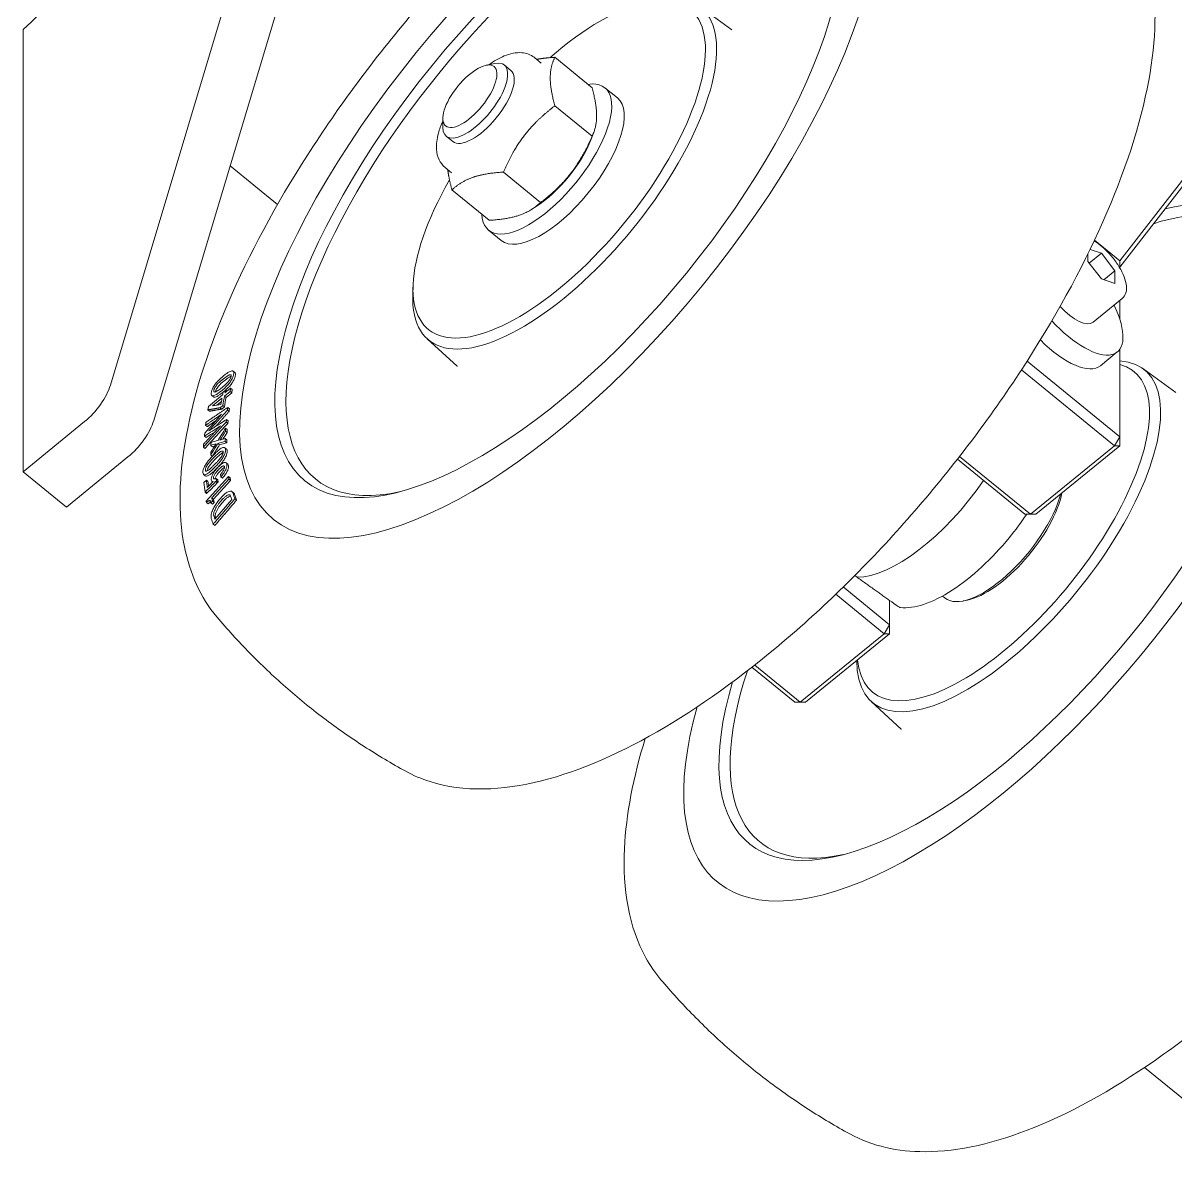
# Model space of a CAD drawing. Header units: millimetres. Extents: x 36 to 2484, y 36 to 1746.
# Drawn here: x 438.1 to 588.6, y 686.6 to 834.3 of the extents above; entities that cross this region are included whole.
import ezdxf

# ---------------------------------------------------------------- set-up
doc = ezdxf.new("R2010")
doc.units = ezdxf.units.MM
doc.header["$LTSCALE"] = 6
doc.layers.add('굵은실선_A3', color=7, linetype='Continuous', lineweight=18)

msp = doc.modelspace()

# ---------------------------------------------------------------- linework, layer by layer
at = {"layer": '굵은실선_A3'}
for p, q in [((449.471, 787.022), (469.891, 855.059)), ((475.548, 850.441), (455.128, 782.403)), ((526.31, 836.539), (530.612, 833.419)), ((605.396, 834.352), (581.26, 803.267)), ((581.26, 802.446), (606.009, 834.319)), ((438.071, 833.453), (438.071, 775.718)), ((504.874, 829.777), (505.73, 829.078)), ((512.362, 825.858), (507.504, 829.825)), ((498.529, 828.79), (499.66, 829.021)), ((501.758, 828.126), (500.909, 828.819)), ((514.038, 825.845), (515.664, 824.517)), ((512.362, 819.525), (507.504, 823.491)), ((492.872, 821.862), (492.872, 820.707)), ((494.168, 818.831), (493.32, 819.524)), ((512.253, 819.159), (512.588, 820.041)), ((471.292, 810.614), (465.11, 815.662)), ((493.173, 815.447), (494.03, 814.748)), ((505.644, 810.873), (500.786, 814.84)), ((494.069, 812.522), (498.926, 808.555)), ((505.053, 810.341), (504.516, 810.002)), ((498.859, 807.255), (500.485, 805.927)), ((577.96, 805.961), (581.26, 803.267)), ((577.088, 803.188), (577.088, 804.151)), ((578.856, 804.245), (577.272, 802.952)), ((577.382, 804.753), (578.856, 804.245)), ((578.856, 804.245), (580.624, 801.968)), ((578.856, 800.912), (577.088, 803.188)), ((581.26, 803.267), (581.26, 802.35)), ((580.624, 800.302), (578.856, 800.912)), ((579.189, 800.797), (580.624, 801.968)), ((580.624, 801.968), (580.624, 800.302)), ((488.99, 800.062), (488.952, 798.894)), ((581.594, 798.359), (577.775, 795.241)), ((581.26, 798.086), (581.26, 795.657)), ((490.836, 793.092), (494.753, 789.501)), ((580.938, 791.368), (578.746, 789.578)), ((581.26, 791.717), (581.26, 780.293)), ((465.507, 788.859), (465.72, 788.685)), ((568.426, 789.04), (580.553, 779.138)), ((581.26, 780.293), (569.159, 790.173)), ((584.292, 789.196), (588.595, 786.076)), ((464.052, 787.713), (464.433, 788.008)), ((464.52, 788.453), (464.189, 788.197)), ((464.646, 787.834), (464.265, 787.539)), ((464.119, 785.755), (462.278, 784.232)), ((463.718, 786.102), (464.049, 786.358)), ((464.167, 786.828), (463.787, 786.533)), ((464.183, 786.124), (463.931, 785.928)), ((464.504, 786.401), (464.186, 786.138)), ((464.363, 785.597), (465.099, 786.206)), ((465.173, 786.627), (464.437, 786.018)), ((464.504, 786.401), (464.703, 786.239)), ((465.312, 786.032), (464.576, 785.423)), ((465.099, 786.206), (465.312, 786.032)), ((465.173, 786.627), (465.386, 786.453)), ((462.714, 785.681), (462.927, 785.507)), ((462.824, 784.323), (464.045, 785.334)), ((463.974, 784.925), (463.358, 784.415)), ((463.816, 784.092), (464.151, 784.369)), ((464.151, 784.369), (464.364, 784.195)), ((464.363, 785.597), (464.576, 785.423)), ((462.205, 783.811), (462.418, 783.637)), ((463.816, 784.092), (464.029, 783.918)), ((464.364, 784.195), (464.029, 783.918)), ((464.761, 783.782), (464.974, 783.608)), ((464.798, 784.129), (465.011, 783.955)), ((438.071, 775.718), (446.108, 782.28)), ((461.904, 781.803), (462.117, 781.629)), ((464.515, 781.416), (464.728, 781.242)), ((464.6, 782.222), (464.813, 782.048)), ((464.635, 782.569), (464.848, 782.396)), ((461.754, 780.38), (461.967, 780.207)), ((464.477, 780.062), (464.69, 779.888)), ((464.504, 781.041), (464.717, 780.867)), ((580.553, 779.138), (581.26, 780.293)), ((581.26, 780.293), (581.26, 779.138)), ((461.61, 778.956), (461.822, 778.782)), ((462.601, 779.182), (462.814, 779.009)), ((463.517, 779.436), (463.73, 779.262)), ((464.423, 778.877), (464.636, 778.703)), ((464.467, 779.686), (464.68, 779.513)), ((580.553, 779.138), (569.593, 770.189)), ((570.3, 770.189), (581.26, 779.138)), ((581.26, 779.138), (580.553, 779.138)), ((451.765, 777.662), (443.728, 771.099)), ((462.567, 777.927), (462.778, 777.754)), ((462.818, 777.41), (463.209, 777.801)), ((463.177, 778.155), (462.838, 777.815)), ((463.247, 776.846), (462.857, 776.455)), ((463.421, 777.627), (463.031, 777.236)), ((464.592, 776.911), (464.805, 776.737)), ((560.072, 777.385), (568.886, 770.189)), ((569.593, 770.189), (560.347, 777.738)), ((443.728, 771.099), (438.071, 775.718)), ((461.643, 775.38), (461.855, 775.206)), ((462.906, 776.119), (463.246, 776.459)), ((463.459, 776.285), (463.119, 775.945)), ((462.001, 774.656), (461.68, 774.317)), ((464.883, 775.095), (461.98, 771.881)), ((462.001, 774.656), (462.214, 774.482)), ((462.168, 773.74), (462.117, 773.687)), ((462.718, 772.313), (464.949, 774.784)), ((462.721, 774.488), (462.84, 774.391)), ((465.162, 774.611), (462.93, 772.139)), ((463.207, 774.445), (463.42, 774.271)), ((463.292, 774.844), (463.505, 774.67)), ((463.327, 774.556), (463.54, 774.382)), ((463.896, 775.056), (464.109, 774.882)), ((464.883, 775.095), (465.096, 774.921)), ((464.949, 774.784), (465.162, 774.611)), ((461.829, 773.074), (461.897, 773.145)), ((461.829, 773.074), (462.042, 772.9)), ((461.897, 773.145), (462.11, 772.972)), ((462.11, 772.972), (462.042, 772.9)), ((462.718, 772.313), (462.93, 772.139)), ((465.35, 773.149), (465.563, 772.975)), ((465.733, 772.203), (465.946, 772.029)), ((462.015, 771.719), (462.228, 771.545)), ((462.602, 771.688), (462.803, 771.911)), ((462.602, 771.688), (462.815, 771.514)), ((462.803, 771.911), (463.016, 771.737)), ((463.016, 771.737), (462.815, 771.514)), ((465.322, 772.116), (463.12, 769.538)), ((568.886, 770.189), (569.593, 770.189)), ((569.593, 770.189), (570.3, 770.189)), ((462.901, 768.888), (463.114, 768.714)), ((546.966, 761.963), (546.675, 762.2)), ((551.208, 755.755), (545.157, 760.696)), ((544.187, 759.755), (550.501, 754.6)), ((551.208, 758.939), (551.208, 755.755)), ((558.43, 759.26), (558.118, 759.515)), ((561.39, 758.988), (560.825, 758.873)), ((550.501, 754.6), (551.208, 755.755)), ((551.208, 755.755), (551.208, 754.6)), ((550.501, 754.6), (539.541, 745.652)), ((540.248, 745.652), (551.208, 754.6)), ((551.208, 754.6), (550.501, 754.6)), ((533.24, 750.218), (538.834, 745.652)), ((539.541, 745.652), (533.601, 750.502)), ((538.834, 745.652), (539.541, 745.652)), ((539.541, 745.652), (540.248, 745.652)), ((548.818, 745.749), (552.736, 742.158)), ((598.47, 686.566), (584.492, 697.979))]:
    msp.add_line(p, q, dxfattribs=at)
for centre, major_axis in [((508.074, 815.222), (37.315, 45.701)), ((508.074, 815.222), (33.204, 40.666)), ((496.407, 824.749), (3.162, 3.873))]:
    msp.add_ellipse(centre, major_axis=major_axis, ratio=0.4082483, dxfattribs=at)
for centre, major_axis, ratio, start_param, end_param in [((508.781, 814.646), (32.538, 39.851), 0.4082483, 5.811506, 9.8964572), ((438.071, 837.783), (-4.743, -5.809), 0.4082483, 1.1071487, 2.6676766), ((508.074, 815.222), (-17.076, -20.914), 0.4082483, 5.0973665, 10.5959953), ((508.781, 814.646), (-17.742, -21.729), 0.4082483, 5.7924611, 9.9155022), ((497.114, 824.171), (-3.795, -4.648), 0.4082483, 5.8195377, 9.8884256), ((497.963, 823.478), (3.795, 4.648), 0.4082483, 3.1415927, 6.2831853), ((506.448, 816.55), (-7.589, -9.295), 0.4082483, 5.8617327, 9.8462306), ((508.074, 815.222), (7.589, 9.295), 0.4082483, 3.1415927, 6.2831853), ((506.448, 816.55), (-5.692, -6.971), 0.4082483, 0.8860771, 2.2555155), ((566.057, 767.88), (-37.315, -45.701), 0.4082483, 5.5278958, 9.8756154), ((566.057, 767.88), (33.204, 40.666), 0.4082483, 2.367058, 6.7856148), ((566.763, 767.303), (32.538, 39.851), 0.4082483, 5.811506, 6.8440922), ((574.613, 799.114), (6.325, -7.746), 0.4082483, 4.8567317, 7.3303829), ((574.613, 799.114), (3.162, -3.873), 0.4082483, 4.8469271, 6.2831853), ((572.421, 797.324), (6.325, -7.746), 0.4082483, 4.9579752, 6.2831853), ((566.763, 767.303), (17.742, 21.729), 0.4082483, 2.6780428, 6.570803), ((566.057, 767.88), (17.076, 20.914), 0.4082483, 2.752087, 6.4691865), ((446.108, 785.167), (-3.162, -3.873), 0.4082483, 1.1071487, 2.3640799), ((2299.505, -630.811), (-2133.309, 1244.693), 0.3292017, 5.9087233, 5.9096523), ((975.132, 367.781), (407.103, -597.299), 0.5359041, 3.6458352, 3.6475554), ((971.477, 371.288), (-403.938, 592.655), 0.5359041, 0.504239, 0.5068165), ((971.689, 371.115), (403.938, -592.655), 0.5359041, 3.6458316, 3.6484092), ((7993.426, -4343.065), (-9550.32, -2490.008), 0.874779, 5.3648856, 5.3652378), ((451.765, 780.548), (3.162, 3.873), 0.4082483, 4.2487414, 5.5056725), ((7964.922, -4617.442), (9361.554, -3125.711), 0.6212846, 2.6773242, 2.6776764), ((1883.268, -210.859), (-580.644, -1814.387), 0.9013078, 4.4399374, 4.440926), ((7965.135, -4617.615), (-9361.554, 3125.711), 0.6212846, 5.8190707, 5.8192691), ((2113.726, -478.173), (-1957.064, 1035.953), 0.4024177, 5.8919356, 5.892745), ((1919.143, -234.62), (606.315, 1855.497), 0.90171, 1.3045496, 1.305259), ((1916.446, -331.226), (-1718.035, 926.738), 0.3890973, 5.8932222, 5.8939317), ((1919.356, -234.793), (-606.315, -1855.497), 0.90171, 4.4461422, 4.4466827), ((2116.508, -369.497), (762.468, 2078.58), 0.9038961, 1.3386408, 1.3394504), ((2145.739, -388.806), (-834.133, -2091.673), 0.9054099, 4.5058151, 4.5063889), ((2132.537, -490.982), (-1983.77, 1037.306), 0.4108505, 5.8901364, 5.8907144), ((2116.721, -369.671), (-762.468, -2078.58), 0.9038961, 4.4802335, 4.481038), ((2132.75, -491.156), (-1983.77, 1037.306), 0.4108505, 5.8904856, 5.8907144), ((1875.482, -301.651), (-1668.919, 904.593), 0.3856278, 5.8932275, 5.8942207), ((1875.695, -301.825), (-1668.919, 904.593), 0.3856278, 5.8932275, 5.8942207), ((995.874, 337.536), (502.051, -564.357), 0.333811, 3.587791, 3.5909352), ((992.161, 341.168), (-498.259, 560.094), 0.333811, 0.4461853, 0.4486557), ((992.374, 340.995), (498.259, -560.094), 0.333811, 3.5877779, 3.589363), ((424.036, 778.302), (39.307, -3.411), 0.0268429, 6.180341, 6.2346617), ((555.805, 776.251), (-11.068, -13.555), 0.4082483, 0.3115458, 1.7766884), ((966.985, 362.891), (500.027, -503.647), 0.2267085, 3.5743862, 3.575786), ((963.375, 366.463), (-496.116, 499.709), 0.2267085, 0.4327585, 0.4351083), ((963.588, 366.29), (496.116, -499.709), 0.2267085, 3.5743512, 3.5767009), ((565.704, 768.168), (-7.273, -8.908), 0.4082483, 0, 2.4140222), ((566.057, 767.88), (6.957, 8.521), 0.4082483, 3.6052403, 5.6367026), ((996.898, 333.464), (532.34, -536.195), 0.2267085, 3.5743351, 3.5765249), ((993.065, 337.22), (-528.207, 532.032), 0.2267085, 0.4327791, 0.4341041), ((993.278, 337.046), (528.207, -532.032), 0.2267085, 3.5743717, 3.5747847), ((436.578, 1576.368), (799.522, -979.21), 0.4082483, 5.3046278, 5.3058939), ((566.763, 767.303), (-32.538, -39.851), 0.4082483, 5.4650539, 6.7548646)]:
    msp.add_ellipse(centre, major_axis=major_axis, ratio=ratio, start_param=start_param, end_param=end_param, dxfattribs=at)
for points, knots in [([(463.376, 756.779), (461.219, 759.324), (459.843, 762.485), (458.26, 770.327), (458.42, 775.231), (460.456, 786.288), (462.5, 792.525), (468.18, 805.304), (471.775, 811.827), (480.115, 824.603), (484.841, 830.855), (494.985, 842.549), (500.397, 847.99), (511.439, 857.573), (517.066, 861.704), (528.127, 868.261), (533.548, 870.658), (543.851, 873.259), (548.794, 873.459), (554.32, 871.711), (555.387, 871.26), (556.397, 870.706)], [5.8949563, 5.8949563, 5.8949563, 5.8949563, 6.1426236, 6.1426236, 6.4583437, 6.4583437, 6.8009745, 6.8009745, 7.1344576, 7.1344576, 7.4632375, 7.4632375, 7.7911614, 7.7911614, 8.1214048, 8.1214048, 8.4584841, 8.4584841, 8.8002062, 8.8002062, 8.8857118, 8.8857118, 8.8857118, 8.8857118]), ([(581.057, 850.571), (583.214, 848.027), (584.59, 844.866), (586.173, 837.024), (586.014, 832.12), (583.977, 821.063), (581.933, 814.825), (576.253, 802.046), (572.658, 795.523), (564.319, 782.747), (559.592, 776.496), (549.448, 764.802), (544.036, 759.361), (532.994, 749.778), (527.367, 745.646), (516.306, 739.089), (510.885, 736.693), (500.582, 734.091), (495.639, 733.892), (490.113, 735.639), (489.046, 736.09), (488.036, 736.644)], [2.7533636, 2.7533636, 2.7533636, 2.7533636, 3.0010309, 3.0010309, 3.3167511, 3.3167511, 3.6593818, 3.6593818, 3.992865, 3.992865, 4.3216448, 4.3216448, 4.6495688, 4.6495688, 4.9798122, 4.9798122, 5.3168914, 5.3168914, 5.6586136, 5.6586136, 5.7441191, 5.7441191, 5.7441191, 5.7441191]), ([(498.879, 828.861), (499.551, 829.338), (500.226, 829.725), (501.661, 830.313), (502.425, 830.495), (503.769, 830.379), (504.341, 830.188), (504.832, 829.811), (504.853, 829.794), (504.874, 829.777)], [7.98609194, 7.98609194, 7.98609194, 7.98609194, 8.31635507, 8.31635507, 8.68966237, 8.68966237, 8.94928742, 8.94928742, 8.96113035, 8.96113035, 8.96113035, 8.96113035]), ([(493.173, 815.447), (492.841, 815.718), (492.578, 816.066), (492.187, 816.876), (492.086, 817.342), (492.008, 818.494), (492.107, 819.194), (492.443, 820.435), (492.635, 820.966), (492.872, 821.504)], [5.8195377, 5.8195377, 5.8195377, 5.8195377, 6.00751304, 6.00751304, 6.23082945, 6.23082945, 6.5589258, 6.5589258, 6.79457611, 6.79457611, 6.79457611, 6.79457611]), ([(577.917, 805.869), (578.269, 805.659), (578.627, 805.398), (579.354, 804.775), (579.722, 804.407), (580.405, 803.62), (580.72, 803.203), (581.273, 802.352), (581.511, 801.918), (581.886, 801.063), (582.022, 800.643), (582.164, 799.831), (582.168, 799.438), (581.976, 798.801), (581.82, 798.544), (581.594, 798.359)], [1.3037389, 1.3037389, 1.3037389, 1.3037389, 1.620913, 1.620913, 1.9603057, 1.9603057, 2.2950844, 2.2950844, 2.6315164, 2.6315164, 2.9768931, 2.9768931, 3.3370324, 3.3370324, 3.6052403, 3.6052403, 3.6052403, 3.6052403]), ([(546.019, 689.301), (548.943, 687.697), (552.316, 686.981), (560.316, 686.999), (565.089, 688.136), (575.516, 692.342), (581.218, 695.593), (592.603, 703.714), (598.275, 708.54), (609.125, 719.267), (614.305, 725.148), (623.734, 737.425), (627.982, 743.817), (635.164, 756.553), (638.086, 762.892), (642.298, 775.041), (643.562, 780.831), (644.051, 791.447), (643.257, 796.329), (640.44, 801.394), (639.785, 802.35), (639.04, 803.228)], [0.5390662, 0.5390662, 0.5390662, 0.5390662, 0.7867335, 0.7867335, 1.1024536, 1.1024536, 1.4450844, 1.4450844, 1.7785675, 1.7785675, 2.1073474, 2.1073474, 2.4352713, 2.4352713, 2.7655148, 2.7655148, 3.102594, 3.102594, 3.4443162, 3.4443162, 3.5298217, 3.5298217, 3.5298217, 3.5298217]), ([(465.475, 788.88), (465.433, 788.901), (465.382, 788.907), (465.323, 788.9), (465.26, 788.892), (465.19, 788.869), (465.114, 788.835), (464.935, 788.755), (464.725, 788.612), (464.52, 788.453)], [-0.17904038, -0.17904038, -0.17904038, -0.17904038, -0.14009402, -0.14009402, -0.14009402, -0.09844446, -0.09844446, -0.09844446, 0, 0, 0, 0]), ([(465.556, 788.392), (465.584, 788.52), (465.595, 788.631), (465.58, 788.718), (465.566, 788.799), (465.53, 788.852), (465.475, 788.88)], [-0.10731667, -0.10731667, -0.10731667, -0.10731667, -0.05199065, -0.05199065, -0.05199065, 0, 0, 0, 0]), ([(494.767, 789.486), (494.767, 789.486), (494.767, 789.486), (494.765, 789.488), (494.76, 789.494), (494.753, 789.501)], [6.667005353, 6.667005353, 6.667005353, 6.667005353, 6.676970048, 6.676970048, 6.723393298, 6.723393298, 6.723393298, 6.723393298]), ([(464.189, 788.197), (464.075, 788.108), (463.957, 788.011), (463.81, 787.878), (463.781, 787.852), (463.643, 787.722), (463.531, 787.61), (463.408, 787.471), (463.394, 787.454), (463.261, 787.3), (463.148, 787.152), (463.045, 786.995)], [-0.18273087, -0.18273087, -0.18273087, -0.18273087, -0.12786215, -0.12786215, -0.11439507, -0.11439507, -0.06329538, -0.06329538, -0.05648588, -0.05648588, 0, 0, 0, 0]), ([(463.187, 786.838), (463.235, 786.911), (463.288, 786.981), (463.342, 787.048), (463.399, 787.116), (463.457, 787.18), (463.516, 787.24), (463.523, 787.248), (463.531, 787.256), (463.539, 787.264), (463.585, 787.311), (463.633, 787.357), (463.681, 787.401), (463.75, 787.464), (463.819, 787.524), (463.887, 787.58), (463.944, 787.627), (463.999, 787.672), (464.052, 787.713)], [-0.13461435, -0.13461435, -0.13461435, -0.13461435, -0.10836161, -0.10836161, -0.10836161, -0.08142143, -0.08142143, -0.08142143, -0.07790414, -0.07790414, -0.07790414, -0.05626708, -0.05626708, -0.05626708, -0.02557404, -0.02557404, -0.02557404, 0, 0, 0, 0]), ([(464.265, 787.539), (464.206, 787.493), (464.144, 787.443), (464.081, 787.391), (464.025, 787.344), (463.968, 787.295), (463.912, 787.244), (463.877, 787.211), (463.841, 787.178), (463.806, 787.143), (463.743, 787.083), (463.679, 787.017), (463.617, 786.946), (463.604, 786.932), (463.591, 786.917), (463.579, 786.902), (463.516, 786.827), (463.454, 786.748), (463.4, 786.664)], [0, 0, 0, 0, 0.02857791, 0.02857791, 0.02857791, 0.0540471, 0.0540471, 0.0540471, 0.07036557, 0.07036557, 0.07036557, 0.09936642, 0.09936642, 0.09936642, 0.10539969, 0.10539969, 0.10539969, 0.13541985, 0.13541985, 0.13541985, 0.13541985]), ([(464.049, 786.358), (464.164, 786.448), (464.284, 786.547), (464.403, 786.654), (464.426, 786.675), (464.449, 786.697), (464.472, 786.718), (464.584, 786.824), (464.698, 786.94), (464.809, 787.066), (464.818, 787.076), (464.826, 787.086), (464.835, 787.095), (464.956, 787.236), (465.07, 787.385), (465.175, 787.545)], [-0.18017309, -0.18017309, -0.18017309, -0.18017309, -0.12472296, -0.12472296, -0.12472296, -0.11399047, -0.11399047, -0.11399047, -0.06151039, -0.06151039, -0.06151039, -0.05748128, -0.05748128, -0.05748128, 0, 0, 0, 0]), ([(465.037, 787.724), (464.986, 787.646), (464.931, 787.571), (464.809, 787.42), (464.741, 787.345), (464.623, 787.224), (464.571, 787.173), (464.43, 787.042), (464.341, 786.966), (464.225, 786.873), (464.196, 786.85), (464.167, 786.828)], [-0.13658869, -0.13658869, -0.13658869, -0.13658869, -0.10869003, -0.10869003, -0.07743957, -0.07743957, -0.05376424, -0.05376424, -0.01372544, -0.01372544, 0, 0, 0, 0]), ([(464.433, 788.008), (464.552, 788.1), (464.674, 788.189), (464.787, 788.259), (464.836, 788.29), (464.885, 788.318), (464.932, 788.341), (464.97, 788.359), (465.007, 788.375), (465.041, 788.385), (465.048, 788.388), (465.056, 788.39), (465.062, 788.391), (465.111, 788.404), (465.155, 788.405), (465.187, 788.389)], [-0.13635037, -0.13635037, -0.13635037, -0.13635037, -0.07913991, -0.07913991, -0.07913991, -0.05438486, -0.05438486, -0.05438486, -0.03421327, -0.03421327, -0.03421327, -0.02997302, -0.02997302, -0.02997302, 0, 0, 0, 0]), ([(465.388, 787.371), (465.284, 787.213), (465.171, 787.065), (465.051, 786.926), (464.93, 786.785), (464.805, 786.657), (464.682, 786.542), (464.627, 786.49), (464.571, 786.44), (464.516, 786.392)], [0, 0, 0, 0, 0.05691877, 0.05691877, 0.05691877, 0.11436605, 0.11436605, 0.11436605, 0.1402584, 0.1402584, 0.1402584, 0.1402584]), ([(465.252, 788.211), (465.18, 788.188), (465.097, 788.145), (465.014, 788.094), (464.897, 788.023), (464.769, 787.93), (464.646, 787.834)], [0.03461316, 0.03461316, 0.03461316, 0.03461316, 0.07693403, 0.07693403, 0.07693403, 0.13631951, 0.13631951, 0.13631951, 0.13631951]), ([(465.242, 788.149), (465.235, 788.121), (465.226, 788.09), (465.214, 788.058), (465.202, 788.026), (465.188, 787.992), (465.171, 787.958), (465.142, 787.897), (465.107, 787.835), (465.068, 787.773), (465.058, 787.757), (465.048, 787.74), (465.037, 787.724)], [-0.052659815, -0.052659815, -0.052659815, -0.052659815, -0.040351121, -0.040351121, -0.040351121, -0.027808396, -0.027808396, -0.027808396, -0.005849721, -0.005849721, -0.005849721, 0, 0, 0, 0]), ([(465.175, 787.545), (465.27, 787.692), (465.351, 787.837), (465.415, 787.981), (465.482, 788.13), (465.527, 788.267), (465.556, 788.392)], [-0.10728206, -0.10728206, -0.10728206, -0.10728206, -0.05461476, -0.05461476, -0.05461476, 0, 0, 0, 0]), ([(465.187, 788.389), (465.218, 788.373), (465.24, 788.346), (465.25, 788.302), (465.258, 788.262), (465.255, 788.211), (465.242, 788.149)], [-0.055928244, -0.055928244, -0.055928244, -0.055928244, -0.026867251, -0.026867251, -0.026867251, 0, 0, 0, 0]), ([(465.769, 788.219), (465.74, 788.093), (465.695, 787.956), (465.629, 787.808), (465.564, 787.664), (465.483, 787.518), (465.388, 787.371)], [0, 0, 0, 0, 0.05455063, 0.05455063, 0.05455063, 0.10728277, 0.10728277, 0.10728277, 0.10728277]), ([(465.72, 788.685), (465.756, 788.655), (465.781, 788.61), (465.792, 788.548), (465.808, 788.462), (465.798, 788.348), (465.769, 788.219)], [0.010866706, 0.010866706, 0.010866706, 0.010866706, 0.050975442, 0.050975442, 0.050975442, 0.107307647, 0.107307647, 0.107307647, 0.107307647]), ([(462.663, 786.149), (462.635, 786.023), (462.625, 785.913), (462.639, 785.827), (462.653, 785.745), (462.689, 785.69), (462.745, 785.661)], [-0.10728957, -0.10728957, -0.10728957, -0.10728957, -0.05266959, -0.05266959, -0.05266959, 0, 0, 0, 0]), ([(463.045, 786.995), (462.998, 786.923), (462.953, 786.849), (462.912, 786.776), (462.872, 786.703), (462.836, 786.632), (462.804, 786.562), (462.737, 786.412), (462.692, 786.275), (462.663, 786.149)], [-0.10678274, -0.10678274, -0.10678274, -0.10678274, -0.08057303, -0.08057303, -0.08057303, -0.05475415, -0.05475415, -0.05475415, 0, 0, 0, 0]), ([(462.745, 785.661), (462.787, 785.64), (462.839, 785.634), (462.898, 785.642), (462.962, 785.651), (463.035, 785.675), (463.111, 785.71), (463.174, 785.738), (463.241, 785.774), (463.31, 785.816), (463.412, 785.878), (463.52, 785.952), (463.626, 786.032), (463.657, 786.055), (463.688, 786.078), (463.718, 786.102)], [-0.18114936, -0.18114936, -0.18114936, -0.18114936, -0.14217537, -0.14217537, -0.14217537, -0.10015185, -0.10015185, -0.10015185, -0.06568262, -0.06568262, -0.06568262, -0.01464059, -0.01464059, -0.01464059, 0, 0, 0, 0]), ([(463.931, 785.928), (463.827, 785.847), (463.722, 785.771), (463.62, 785.704), (463.545, 785.654), (463.472, 785.61), (463.402, 785.574), (463.309, 785.525), (463.22, 785.489), (463.142, 785.474), (463.07, 785.459), (463.007, 785.462), (462.958, 785.487)], [0, 0, 0, 0, 0.04987423, 0.04987423, 0.04987423, 0.08673512, 0.08673512, 0.08673512, 0.13601958, 0.13601958, 0.13601958, 0.18176777, 0.18176777, 0.18176777, 0.18176777]), ([(463.033, 786.152), (463.002, 786.168), (462.979, 786.196), (462.969, 786.239), (462.961, 786.279), (462.964, 786.331), (462.977, 786.393)], [-0.055926872, -0.055926872, -0.055926872, -0.055926872, -0.026870594, -0.026870594, -0.026870594, 0, 0, 0, 0]), ([(462.977, 786.393), (462.984, 786.424), (462.994, 786.457), (463.007, 786.492), (463.019, 786.527), (463.034, 786.562), (463.051, 786.599), (463.088, 786.678), (463.135, 786.758), (463.187, 786.838)], [-0.055647926, -0.055647926, -0.055647926, -0.055647926, -0.042056618, -0.042056618, -0.042056618, -0.028621732, -0.028621732, -0.028621732, 0, 0, 0, 0]), ([(463.787, 786.533), (463.708, 786.472), (463.627, 786.412), (463.549, 786.358), (463.509, 786.331), (463.47, 786.305), (463.432, 786.282), (463.384, 786.251), (463.335, 786.223), (463.287, 786.2), (463.249, 786.182), (463.212, 786.166), (463.178, 786.156), (463.171, 786.154), (463.164, 786.152), (463.157, 786.15), (463.108, 786.137), (463.065, 786.136), (463.033, 786.152)], [-0.13634528, -0.13634528, -0.13634528, -0.13634528, -0.09834087, -0.09834087, -0.09834087, -0.07912668, -0.07912668, -0.07912668, -0.0543754, -0.0543754, -0.0543754, -0.03420358, -0.03420358, -0.03420358, -0.02996946, -0.02996946, -0.02996946, 0, 0, 0, 0]), ([(463.4, 786.664), (463.348, 786.585), (463.302, 786.506), (463.265, 786.428), (463.248, 786.39), (463.232, 786.354), (463.22, 786.319), (463.207, 786.284), (463.197, 786.25), (463.19, 786.219)], [0, 0, 0, 0, 0.02834068, 0.02834068, 0.02834068, 0.041907956, 0.041907956, 0.041907956, 0.055643391, 0.055643391, 0.055643391, 0.055643391]), ([(464.258, 778.918), (464.199, 778.912), (464.132, 778.892), (464.059, 778.858), (463.981, 778.822), (463.898, 778.771), (463.812, 778.711), (463.636, 778.586), (463.445, 778.417), (463.259, 778.235), (463.232, 778.209), (463.204, 778.182), (463.177, 778.155)], [-0.17904038, -0.17904038, -0.17904038, -0.17904038, -0.14009402, -0.14009402, -0.14009402, -0.09844446, -0.09844446, -0.09844446, -0.01260241, -0.01260241, -0.01260241, 0, 0, 0, 0]), ([(463.209, 777.801), (463.331, 777.924), (463.459, 778.046), (463.58, 778.149), (463.675, 778.231), (463.775, 778.308), (463.864, 778.361), (463.872, 778.366), (463.881, 778.371), (463.889, 778.375), (463.947, 778.408), (464.002, 778.43), (464.048, 778.434)], [-0.13635037, -0.13635037, -0.13635037, -0.13635037, -0.07913991, -0.07913991, -0.07913991, -0.03421327, -0.03421327, -0.03421327, -0.02997302, -0.02997302, -0.02997302, 0, 0, 0, 0]), ([(464.193, 778.244), (464.165, 778.234), (464.134, 778.22), (464.103, 778.202), (464.011, 778.151), (463.908, 778.072), (463.808, 777.988), (463.682, 777.882), (463.548, 777.754), (463.421, 777.627)], [0.01369368, 0.01369368, 0.01369368, 0.01369368, 0.02978901, 0.02978901, 0.02978901, 0.07693403, 0.07693403, 0.07693403, 0.13631951, 0.13631951, 0.13631951, 0.13631951]), ([(464.048, 778.434), (464.093, 778.438), (464.13, 778.43), (464.156, 778.404), (464.18, 778.38), (464.193, 778.343), (464.195, 778.293)], [-0.055928244, -0.055928244, -0.055928244, -0.055928244, -0.026867251, -0.026867251, -0.026867251, 0, 0, 0, 0]), ([(464.195, 778.293), (464.196, 778.27), (464.194, 778.244), (464.189, 778.216), (464.184, 778.188), (464.176, 778.157), (464.166, 778.124), (464.148, 778.068), (464.123, 778.007), (464.094, 777.945), (464.086, 777.929), (464.078, 777.912), (464.07, 777.896)], [-0.052659815, -0.052659815, -0.052659815, -0.052659815, -0.040351121, -0.040351121, -0.040351121, -0.027808396, -0.027808396, -0.027808396, -0.005849721, -0.005849721, -0.005849721, 0, 0, 0, 0]), ([(464.517, 778.616), (464.513, 778.719), (464.491, 778.802), (464.445, 778.855), (464.401, 778.905), (464.338, 778.925), (464.258, 778.918)], [-0.10731667, -0.10731667, -0.10731667, -0.10731667, -0.05199065, -0.05199065, -0.05199065, 0, 0, 0, 0]), ([(464.302, 777.837), (464.377, 777.986), (464.433, 778.127), (464.47, 778.259), (464.508, 778.396), (464.521, 778.514), (464.517, 778.616)], [-0.10728206, -0.10728206, -0.10728206, -0.10728206, -0.05461476, -0.05461476, -0.05461476, 0, 0, 0, 0]), ([(464.73, 778.442), (464.734, 778.34), (464.721, 778.223), (464.683, 778.086), (464.647, 777.954), (464.59, 777.812), (464.515, 777.663)], [0, 0, 0, 0, 0.05455063, 0.05455063, 0.05455063, 0.10728277, 0.10728277, 0.10728277, 0.10728277]), ([(464.636, 778.703), (464.642, 778.697), (464.649, 778.691), (464.655, 778.684), (464.703, 778.631), (464.726, 778.547), (464.73, 778.442)], [0.043792942, 0.043792942, 0.043792942, 0.043792942, 0.050975442, 0.050975442, 0.050975442, 0.107307647, 0.107307647, 0.107307647, 0.107307647]), ([(462.838, 777.815), (462.721, 777.697), (462.601, 777.572), (462.456, 777.408), (462.428, 777.375), (462.293, 777.217), (462.187, 777.085), (462.074, 776.928), (462.061, 776.909), (461.941, 776.736), (461.844, 776.578), (461.764, 776.419)], [-0.18273087, -0.18273087, -0.18273087, -0.18273087, -0.12786215, -0.12786215, -0.11439507, -0.11439507, -0.06329538, -0.06329538, -0.05648588, -0.05648588, 0, 0, 0, 0]), ([(461.995, 776.377), (462.032, 776.452), (462.077, 776.527), (462.126, 776.6), (462.176, 776.675), (462.23, 776.748), (462.285, 776.819), (462.292, 776.828), (462.3, 776.837), (462.307, 776.846), (462.351, 776.902), (462.398, 776.957), (462.445, 777.012), (462.512, 777.089), (462.581, 777.165), (462.65, 777.237), (462.707, 777.297), (462.763, 777.355), (462.818, 777.41)], [-0.13461435, -0.13461435, -0.13461435, -0.13461435, -0.10836161, -0.10836161, -0.10836161, -0.08142143, -0.08142143, -0.08142143, -0.07790414, -0.07790414, -0.07790414, -0.05626708, -0.05626708, -0.05626708, -0.02557404, -0.02557404, -0.02557404, 0, 0, 0, 0]), ([(463.031, 777.236), (462.97, 777.175), (462.907, 777.11), (462.844, 777.043), (462.787, 776.983), (462.731, 776.921), (462.676, 776.858), (462.64, 776.818), (462.606, 776.777), (462.572, 776.736), (462.511, 776.663), (462.451, 776.586), (462.394, 776.507), (462.383, 776.49), (462.371, 776.473), (462.36, 776.457), (462.303, 776.374), (462.25, 776.289), (462.207, 776.203)], [0, 0, 0, 0, 0.02857791, 0.02857791, 0.02857791, 0.0540471, 0.0540471, 0.0540471, 0.07036557, 0.07036557, 0.07036557, 0.09936642, 0.09936642, 0.09936642, 0.10539969, 0.10539969, 0.10539969, 0.13541985, 0.13541985, 0.13541985, 0.13541985]), ([(463.246, 776.459), (463.387, 776.6), (463.532, 776.754), (463.67, 776.916), (463.78, 777.045), (463.888, 777.181), (463.989, 777.324), (463.997, 777.335), (464.005, 777.346), (464.012, 777.357), (464.122, 777.514), (464.22, 777.674), (464.302, 777.837)], [-0.18017309, -0.18017309, -0.18017309, -0.18017309, -0.11399047, -0.11399047, -0.11399047, -0.06151039, -0.06151039, -0.06151039, -0.05748128, -0.05748128, -0.05748128, 0, 0, 0, 0]), ([(464.07, 777.896), (464.03, 777.816), (463.983, 777.737), (463.875, 777.572), (463.813, 777.487), (463.702, 777.344), (463.651, 777.283), (463.514, 777.124), (463.424, 777.027), (463.306, 776.905), (463.276, 776.875), (463.247, 776.846)], [-0.13658869, -0.13658869, -0.13658869, -0.13658869, -0.10869003, -0.10869003, -0.07743957, -0.07743957, -0.05376424, -0.05376424, -0.01372544, -0.01372544, 0, 0, 0, 0]), ([(464.515, 777.663), (464.434, 777.502), (464.337, 777.343), (464.228, 777.187), (464.143, 777.065), (464.052, 776.946), (463.959, 776.834), (463.933, 776.802), (463.907, 776.77), (463.88, 776.739), (463.787, 776.63), (463.69, 776.524), (463.594, 776.423), (463.548, 776.376), (463.503, 776.33), (463.459, 776.285)], [0, 0, 0, 0, 0.05691877, 0.05691877, 0.05691877, 0.10172443, 0.10172443, 0.10172443, 0.11436605, 0.11436605, 0.11436605, 0.15924789, 0.15924789, 0.15924789, 0.1801656, 0.1801656, 0.1801656, 0.1801656]), ([(464.392, 776.947), (464.336, 776.937), (464.275, 776.916), (464.141, 776.849), (464.07, 776.804), (463.923, 776.696), (463.847, 776.634), (463.675, 776.478), (463.578, 776.381), (463.482, 776.281)], [-0.15018004, -0.15018004, -0.15018004, -0.15018004, -0.11575738, -0.11575738, -0.08030223, -0.08030223, -0.04485408, -0.04485408, 0, 0, 0, 0]), ([(464.689, 776.691), (464.677, 776.787), (464.648, 776.864), (464.595, 776.909), (464.545, 776.951), (464.476, 776.963), (464.392, 776.947)], [-0.10731645, -0.10731645, -0.10731645, -0.10731645, -0.05199016, -0.05199016, -0.05199016, 0, 0, 0, 0]), ([(461.764, 776.419), (461.726, 776.345), (461.693, 776.272), (461.664, 776.2), (461.636, 776.13), (461.613, 776.063), (461.595, 775.998), (461.557, 775.861), (461.543, 775.743), (461.547, 775.641)], [-0.10678274, -0.10678274, -0.10678274, -0.10678274, -0.08057303, -0.08057303, -0.08057303, -0.05475415, -0.05475415, -0.05475415, 0, 0, 0, 0]), ([(461.547, 775.641), (461.551, 775.539), (461.573, 775.457), (461.619, 775.403), (461.663, 775.352), (461.726, 775.331), (461.807, 775.338)], [-0.10728957, -0.10728957, -0.10728957, -0.10728957, -0.05266959, -0.05266959, -0.05266959, 0, 0, 0, 0]), ([(461.807, 775.338), (461.867, 775.344), (461.935, 775.365), (462.008, 775.399), (462.087, 775.436), (462.171, 775.488), (462.258, 775.55), (462.329, 775.6), (462.403, 775.658), (462.477, 775.721), (462.588, 775.813), (462.701, 775.917), (462.812, 776.025), (462.843, 776.056), (462.875, 776.087), (462.906, 776.119)], [-0.18114936, -0.18114936, -0.18114936, -0.18114936, -0.14217537, -0.14217537, -0.14217537, -0.10015185, -0.10015185, -0.10015185, -0.06568262, -0.06568262, -0.06568262, -0.01464059, -0.01464059, -0.01464059, 0, 0, 0, 0]), ([(461.87, 775.964), (461.869, 775.989), (461.871, 776.017), (461.875, 776.048), (461.88, 776.078), (461.888, 776.11), (461.898, 776.144), (461.92, 776.217), (461.954, 776.296), (461.995, 776.377)], [-0.055647926, -0.055647926, -0.055647926, -0.055647926, -0.042056618, -0.042056618, -0.042056618, -0.028621732, -0.028621732, -0.028621732, 0, 0, 0, 0]), ([(462.017, 775.822), (461.972, 775.818), (461.935, 775.826), (461.909, 775.852), (461.884, 775.876), (461.872, 775.914), (461.87, 775.964)], [-0.055926872, -0.055926872, -0.055926872, -0.055926872, -0.026870594, -0.026870594, -0.026870594, 0, 0, 0, 0]), ([(462.857, 776.455), (462.776, 776.373), (462.692, 776.292), (462.609, 776.216), (462.567, 776.178), (462.526, 776.141), (462.485, 776.107), (462.433, 776.062), (462.379, 776.018), (462.326, 775.979), (462.283, 775.948), (462.241, 775.919), (462.201, 775.895), (462.193, 775.89), (462.184, 775.885), (462.176, 775.881), (462.118, 775.848), (462.063, 775.826), (462.017, 775.822)], [-0.13634528, -0.13634528, -0.13634528, -0.13634528, -0.09834087, -0.09834087, -0.09834087, -0.07912668, -0.07912668, -0.07912668, -0.0543754, -0.0543754, -0.0543754, -0.03420358, -0.03420358, -0.03420358, -0.02996946, -0.02996946, -0.02996946, 0, 0, 0, 0]), ([(463.119, 775.945), (463.012, 775.838), (462.903, 775.733), (462.795, 775.637), (462.715, 775.566), (462.635, 775.499), (462.558, 775.44), (462.455, 775.361), (462.354, 775.293), (462.259, 775.244), (462.171, 775.199), (462.091, 775.171), (462.02, 775.164)], [0, 0, 0, 0, 0.04987423, 0.04987423, 0.04987423, 0.08673512, 0.08673512, 0.08673512, 0.13601958, 0.13601958, 0.13601958, 0.18176777, 0.18176777, 0.18176777, 0.18176777]), ([(462.207, 776.203), (462.167, 776.123), (462.134, 776.045), (462.111, 775.973), (462.101, 775.938), (462.093, 775.905), (462.088, 775.875), (462.086, 775.862), (462.085, 775.85), (462.084, 775.838)], [0, 0, 0, 0, 0.02834068, 0.02834068, 0.02834068, 0.041907956, 0.041907956, 0.041907956, 0.047545767, 0.047545767, 0.047545767, 0.047545767]), ([(462.813, 775.349), (462.78, 775.28), (462.752, 775.213), (462.728, 775.148), (462.705, 775.083), (462.687, 775.021), (462.673, 774.962), (462.644, 774.837), (462.639, 774.731), (462.65, 774.641)], [-0.10035862, -0.10035862, -0.10035862, -0.10035862, -0.07591657, -0.07591657, -0.07591657, -0.05170805, -0.05170805, -0.05170805, 0, 0, 0, 0]), ([(463.482, 776.281), (463.398, 776.192), (463.313, 776.097), (463.231, 775.997), (463.159, 775.908), (463.089, 775.815), (463.024, 775.718), (462.942, 775.596), (462.871, 775.473), (462.813, 775.349)], [-0.11864447, -0.11864447, -0.11864447, -0.11864447, -0.07910276, -0.07910276, -0.07910276, -0.04408906, -0.04408906, -0.04408906, 0, 0, 0, 0]), ([(462.937, 774.944), (462.933, 774.981), (462.936, 775.025), (462.949, 775.078), (462.963, 775.132), (462.985, 775.191), (463.014, 775.252)], [-0.043167698, -0.043167698, -0.043167698, -0.043167698, -0.021765864, -0.021765864, -0.021765864, 0, 0, 0, 0]), ([(463.014, 775.252), (463.039, 775.303), (463.068, 775.356), (463.101, 775.407), (463.138, 775.467), (463.18, 775.526), (463.222, 775.582), (463.256, 775.625), (463.291, 775.669), (463.326, 775.712), (463.387, 775.785), (463.45, 775.856), (463.511, 775.922), (463.532, 775.945), (463.553, 775.967), (463.574, 775.988)], [-0.093460858, -0.093460858, -0.093460858, -0.093460858, -0.075226202, -0.075226202, -0.075226202, -0.054083521, -0.054083521, -0.054083521, -0.037535744, -0.037535744, -0.037535744, -0.009579876, -0.009579876, -0.009579876, 0, 0, 0, 0]), ([(463.786, 775.815), (463.739, 775.764), (463.69, 775.711), (463.641, 775.656), (463.6, 775.61), (463.559, 775.562), (463.519, 775.514), (463.498, 775.488), (463.477, 775.461), (463.456, 775.435), (463.415, 775.382), (463.374, 775.326), (463.336, 775.269), (463.331, 775.261), (463.327, 775.254), (463.322, 775.246), (463.286, 775.191), (463.254, 775.134), (463.227, 775.078)], [0, 0, 0, 0, 0.022282986, 0.022282986, 0.022282986, 0.040867726, 0.040867726, 0.040867726, 0.050986363, 0.050986363, 0.050986363, 0.071340612, 0.071340612, 0.071340612, 0.074029986, 0.074029986, 0.074029986, 0.093818573, 0.093818573, 0.093818573, 0.093818573]), ([(463.574, 775.988), (463.646, 776.065), (463.721, 776.14), (463.794, 776.208), (463.81, 776.223), (463.826, 776.237), (463.842, 776.251), (463.905, 776.307), (463.968, 776.358), (464.029, 776.399), (464.038, 776.406), (464.048, 776.412), (464.057, 776.418), (464.116, 776.455), (464.171, 776.481), (464.218, 776.489)], [-0.10474629, -0.10474629, -0.10474629, -0.10474629, -0.07068026, -0.07068026, -0.07068026, -0.06333046, -0.06333046, -0.06333046, -0.03384852, -0.03384852, -0.03384852, -0.02914996, -0.02914996, -0.02914996, 0, 0, 0, 0]), ([(464.372, 776.298), (464.34, 776.285), (464.306, 776.267), (464.271, 776.245), (464.223, 776.215), (464.172, 776.177), (464.121, 776.134), (464.099, 776.116), (464.076, 776.096), (464.054, 776.076), (463.995, 776.025), (463.936, 775.967), (463.877, 775.908), (463.847, 775.877), (463.816, 775.846), (463.786, 775.815)], [0.011487418, 0.011487418, 0.011487418, 0.011487418, 0.029018839, 0.029018839, 0.029018839, 0.052945117, 0.052945117, 0.052945117, 0.063497273, 0.063497273, 0.063497273, 0.090730839, 0.090730839, 0.090730839, 0.104745595, 0.104745595, 0.104745595, 0.104745595]), ([(464.294, 776.015), (464.273, 775.97), (464.248, 775.924), (464.221, 775.879), (464.191, 775.828), (464.158, 775.778), (464.124, 775.729), (464.041, 775.611), (463.946, 775.494), (463.855, 775.389)], [-0.077033463, -0.077033463, -0.077033463, -0.077033463, -0.061083278, -0.061083278, -0.061083278, -0.043256728, -0.043256728, -0.043256728, 0, 0, 0, 0]), ([(463.896, 775.056), (464.039, 775.222), (464.183, 775.405), (464.308, 775.595), (464.392, 775.723), (464.467, 775.853), (464.527, 775.982)], [-0.11415141, -0.11415141, -0.11415141, -0.11415141, -0.04586876, -0.04586876, -0.04586876, 0, 0, 0, 0]), ([(464.74, 775.808), (464.68, 775.679), (464.606, 775.551), (464.522, 775.424), (464.397, 775.233), (464.252, 775.049), (464.109, 774.882)], [0, 0, 0, 0, 0.04559721, 0.04559721, 0.04559721, 0.11414306, 0.11414306, 0.11414306, 0.11414306]), ([(464.218, 776.489), (464.24, 776.493), (464.259, 776.493), (464.294, 776.484), (464.309, 776.476), (464.348, 776.436), (464.363, 776.391), (464.369, 776.339)], [-0.057282235, -0.057282235, -0.057282235, -0.057282235, -0.043901687, -0.043901687, -0.030257418, -0.030257418, 0, 0, 0, 0]), ([(464.369, 776.339), (464.374, 776.298), (464.372, 776.25), (464.358, 776.193), (464.346, 776.138), (464.324, 776.078), (464.294, 776.015)], [-0.045970447, -0.045970447, -0.045970447, -0.045970447, -0.022622758, -0.022622758, -0.022622758, 0, 0, 0, 0]), ([(464.527, 775.982), (464.592, 776.121), (464.639, 776.25), (464.666, 776.37), (464.694, 776.495), (464.7, 776.601), (464.689, 776.691)], [-0.10084255, -0.10084255, -0.10084255, -0.10084255, -0.0515706, -0.0515706, -0.0515706, 0, 0, 0, 0]), ([(464.902, 776.517), (464.913, 776.427), (464.907, 776.321), (464.879, 776.196), (464.852, 776.077), (464.805, 775.947), (464.74, 775.808)], [0, 0, 0, 0, 0.0515175, 0.0515175, 0.0515175, 0.10084328, 0.10084328, 0.10084328, 0.10084328]), ([(462.798, 774.356), (462.695, 774.258), (462.591, 774.158), (462.38, 773.953), (462.274, 773.847), (462.168, 773.74)], [-0.098092499, -0.098092499, -0.098092499, -0.098092499, -0.049641779, -0.049641779, 0, 0, 0, 0]), ([(462.65, 774.641), (462.658, 774.568), (462.684, 774.516), (462.726, 774.484), (462.77, 774.45), (462.831, 774.442), (462.902, 774.45)], [-0.086151474, -0.086151474, -0.086151474, -0.086151474, -0.044550721, -0.044550721, -0.044550721, 0, 0, 0, 0]), ([(462.902, 774.45), (462.884, 774.432), (462.867, 774.415), (462.833, 774.384), (462.816, 774.369), (462.798, 774.356)], [-0.016166464, -0.016166464, -0.016166464, -0.016166464, -0.008187882, -0.008187882, 0, 0, 0, 0]), ([(463.126, 774.801), (463.072, 774.791), (463.028, 774.796), (462.995, 774.821), (462.962, 774.845), (462.944, 774.887), (462.937, 774.944)], [-0.064914801, -0.064914801, -0.064914801, -0.064914801, -0.032221716, -0.032221716, -0.032221716, 0, 0, 0, 0]), ([(463.227, 775.078), (463.199, 775.017), (463.176, 774.959), (463.163, 774.905), (463.153, 774.868), (463.149, 774.834), (463.148, 774.805)], [0, 0, 0, 0, 0.02163918, 0.02163918, 0.02163918, 0.036853428, 0.036853428, 0.036853428, 0.036853428]), ([(463.207, 774.445), (463.226, 774.464), (463.244, 774.482), (463.263, 774.499), (463.284, 774.519), (463.306, 774.538), (463.327, 774.556)], [-0.018591563, -0.018591563, -0.018591563, -0.018591563, -0.010037263, -0.010037263, -0.010037263, 0, 0, 0, 0]), ([(463.54, 774.382), (463.519, 774.364), (463.497, 774.345), (463.476, 774.326), (463.457, 774.309), (463.439, 774.29), (463.42, 774.271)], [0, 0, 0, 0, 0.010008668, 0.010008668, 0.010008668, 0.018591621, 0.018591621, 0.018591621, 0.018591621]), ([(463.794, 772.199), (463.664, 772.047), (463.535, 771.888), (463.406, 771.713), (463.398, 771.703), (463.278, 771.539), (463.17, 771.38), (462.959, 771.026), (462.863, 770.838), (462.79, 770.652)], [-0.19026806, -0.19026806, -0.19026806, -0.19026806, -0.12836192, -0.12836192, -0.12465725, -0.12465725, -0.06723939, -0.06723939, 0, 0, 0, 0]), ([(464.964, 773.179), (464.885, 773.151), (464.801, 773.11), (464.622, 773), (464.529, 772.931), (464.34, 772.772), (464.244, 772.683), (464.03, 772.467), (463.91, 772.335), (463.794, 772.199)], [-0.18851574, -0.18851574, -0.18851574, -0.18851574, -0.14471861, -0.14471861, -0.10003679, -0.10003679, -0.05582059, -0.05582059, 0, 0, 0, 0]), ([(463.891, 771.907), (463.991, 772.024), (464.093, 772.136), (464.195, 772.237), (464.288, 772.33), (464.381, 772.413), (464.472, 772.484), (464.607, 772.589), (464.732, 772.662), (464.847, 772.702)], [-0.15481103, -0.15481103, -0.15481103, -0.15481103, -0.10708666, -0.10708666, -0.10708666, -0.06380318, -0.06380318, -0.06380318, 0, 0, 0, 0]), ([(465.06, 772.528), (464.946, 772.489), (464.822, 772.417), (464.688, 772.313), (464.596, 772.241), (464.502, 772.157), (464.408, 772.063), (464.306, 771.962), (464.204, 771.85), (464.104, 771.733)], [0, 0, 0, 0, 0.0633023, 0.0633023, 0.0633023, 0.107103, 0.107103, 0.107103, 0.15479787, 0.15479787, 0.15479787, 0.15479787]), ([(464.847, 772.702), (464.888, 772.716), (464.926, 772.724), (464.961, 772.725), (464.995, 772.726), (465.026, 772.721), (465.053, 772.709), (465.104, 772.685), (465.141, 772.64), (465.165, 772.579), (465.168, 772.572), (465.171, 772.564), (465.173, 772.556)], [-0.093936229, -0.093936229, -0.093936229, -0.093936229, -0.07126001, -0.07126001, -0.07126001, -0.048660657, -0.048660657, -0.048660657, -0.005211851, -0.005211851, -0.005211851, 0, 0, 0, 0]), ([(465.484, 772.936), (465.453, 773.028), (465.409, 773.103), (465.325, 773.169), (465.302, 773.182), (465.193, 773.227), (465.089, 773.223), (464.964, 773.179)], [-0.15200312, -0.15200312, -0.15200312, -0.15200312, -0.09010645, -0.09010645, -0.06916572, -0.06916572, 0, 0, 0, 0]), ([(465.175, 772.551), (465.174, 772.551), (465.174, 772.551), (465.139, 772.55), (465.101, 772.542), (465.06, 772.528)], [0.070921953, 0.070921953, 0.070921953, 0.070921953, 0.071295062, 0.071295062, 0.093935741, 0.093935741, 0.093935741, 0.093935741]), ([(465.563, 772.975), (465.588, 772.955), (465.609, 772.931), (465.656, 772.864), (465.679, 772.816), (465.697, 772.763)], [0.091458863, 0.091458863, 0.091458863, 0.091458863, 0.115886085, 0.115886085, 0.152003184, 0.152003184, 0.152003184, 0.152003184]), ([(462.015, 771.719), (462.078, 771.783), (462.139, 771.834), (462.264, 771.915), (462.324, 771.941), (462.379, 771.956)], [-0.061336716, -0.061336716, -0.061336716, -0.061336716, -0.031837799, -0.031837799, 0, 0, 0, 0]), ([(462.582, 771.78), (462.53, 771.765), (462.474, 771.739), (462.352, 771.66), (462.291, 771.609), (462.228, 771.545)], [0.00181267, 0.00181267, 0.00181267, 0.00181267, 0.031837799, 0.031837799, 0.061336716, 0.061336716, 0.061336716, 0.061336716]), ([(462.379, 771.956), (462.405, 771.963), (462.429, 771.965), (462.472, 771.96), (462.491, 771.952), (462.543, 771.913), (462.564, 771.865), (462.576, 771.808)], [-0.066094983, -0.066094983, -0.066094983, -0.066094983, -0.050807938, -0.050807938, -0.035114186, -0.035114186, 0, 0, 0, 0]), ([(463.071, 770.641), (463.108, 770.736), (463.154, 770.834), (463.206, 770.933), (463.261, 771.037), (463.322, 771.14), (463.388, 771.242), (463.451, 771.339), (463.518, 771.434), (463.587, 771.527), (463.679, 771.65), (463.774, 771.768), (463.869, 771.881), (463.876, 771.89), (463.884, 771.898), (463.891, 771.907)], [-0.15483726, -0.15483726, -0.15483726, -0.15483726, -0.12015498, -0.12015498, -0.12015498, -0.0838412, -0.0838412, -0.0838412, -0.04913727, -0.04913727, -0.04913727, -0.00354385, -0.00354385, -0.00354385, 0, 0, 0, 0]), ([(464.104, 771.733), (463.948, 771.55), (463.791, 771.351), (463.651, 771.144), (463.575, 771.031), (463.503, 770.915), (463.44, 770.798), (463.379, 770.685), (463.326, 770.575), (463.284, 770.467)], [0, 0, 0, 0, 0.07483735, 0.07483735, 0.07483735, 0.11583227, 0.11583227, 0.11583227, 0.15507037, 0.15507037, 0.15507037, 0.15507037]), ([(462.79, 770.652), (462.705, 770.437), (462.648, 770.239), (462.625, 770.062), (462.601, 769.883), (462.613, 769.738), (462.652, 769.621)], [-0.15717771, -0.15717771, -0.15717771, -0.15717771, -0.07915304, -0.07915304, -0.07915304, 0, 0, 0, 0]), ([(462.971, 769.978), (462.946, 770.05), (462.942, 770.141), (462.959, 770.254), (462.976, 770.37), (463.016, 770.501), (463.071, 770.641)], [-0.099366375, -0.099366375, -0.099366375, -0.099366375, -0.050579978, -0.050579978, -0.050579978, 0, 0, 0, 0]), ([(463.284, 770.467), (463.23, 770.331), (463.191, 770.203), (463.173, 770.089), (463.164, 770.032), (463.16, 769.98), (463.162, 769.932), (463.164, 769.884), (463.171, 769.841), (463.184, 769.804)], [0, 0, 0, 0, 0.049198582, 0.049198582, 0.049198582, 0.073791244, 0.073791244, 0.073791244, 0.098873554, 0.098873554, 0.098873554, 0.098873554]), ([(552.623, 758.016), (553.553, 757.919), (554.559, 758.069), (556.817, 758.798), (558.088, 759.434), (560.665, 761.105), (561.968, 762.131), (564.489, 764.459), (565.708, 765.756), (567.647, 768.119), (568.41, 769.148), (569.106, 770.189)], [0.7253768, 0.7253768, 0.7253768, 0.7253768, 1.0270174, 1.0270174, 1.3674864, 1.3674864, 1.7008302, 1.7008302, 2.0290655, 2.0290655, 2.2651096, 2.2651096, 2.2651096, 2.2651096]), ([(552.33, 758.142), (552.389, 758.1), (552.45, 758.067), (552.541, 758.031), (552.583, 758.021), (552.622, 758.017)], [-0.78457238, -0.78457238, -0.78457238, -0.78457238, -0.760884476, -0.760884476, -0.740848251, -0.740848251, -0.740848251, -0.740848251]), ([(488.036, 736.644), (486.201, 737.651), (484.381, 738.735), (480.8, 741.052), (479.039, 742.284), (475.606, 744.882), (473.934, 746.248), (470.701, 749.092), (469.142, 750.571), (466.156, 753.616), (464.729, 755.183), (463.376, 756.779)], [5.74411912, 5.74411912, 5.74411912, 5.74411912, 5.77428655, 5.77428655, 5.80445398, 5.80445398, 5.83462141, 5.83462141, 5.86478885, 5.86478885, 5.89495628, 5.89495628, 5.89495628, 5.89495628]), ([(519.3, 740.924), (517.733, 735.834), (516.799, 731.014), (516.348, 721.218), (517.141, 716.336), (519.959, 711.271), (520.614, 710.315), (521.359, 709.437)], [5.95950178, 5.95950178, 5.95950178, 5.95950178, 6.24418661, 6.24418661, 6.58590881, 6.58590881, 6.67141434, 6.67141434, 6.67141434, 6.67141434]), ([(521.359, 709.437), (522.712, 707.84), (524.139, 706.273), (527.125, 703.228), (528.684, 701.75), (531.916, 698.905), (533.589, 697.54), (537.022, 694.942), (538.783, 693.709), (542.364, 691.393), (544.184, 690.308), (546.019, 689.301)], [0.38822903, 0.38822903, 0.38822903, 0.38822903, 0.41839646, 0.41839646, 0.44856389, 0.44856389, 0.47873132, 0.47873132, 0.50889876, 0.50889876, 0.53906619, 0.53906619, 0.53906619, 0.53906619])]:
    msp.add_open_spline(points, degree=3, knots=knots, dxfattribs=at)
for points in [[(530.612, 833.419), (530.622, 833.412), (530.629, 833.408), (530.629, 833.408)], [(463.19, 786.219), (463.185, 786.197), (463.182, 786.176), (463.18, 786.156)], [(462.958, 785.487), (462.947, 785.493), (462.937, 785.5), (462.927, 785.507)], [(464.805, 776.737), (464.86, 776.692), (464.89, 776.615), (464.902, 776.517)], [(462.02, 775.164), (461.953, 775.159), (461.898, 775.172), (461.855, 775.206)], [(552.736, 742.158), (552.744, 742.15), (552.75, 742.143), (552.75, 742.143)]]:
    msp.add_open_spline(points, degree=3, dxfattribs=at)
for points, weights in [([(505.136, 829.563), (506.173, 829.752), (507.504, 829.825)], [1.01882229171, 1.02069324038, 1]), ([(507.504, 829.825), (506.904, 828.617), (506.904, 827.148)], [1, 1.0379548493, 1]), ([(506.904, 827.148), (506.904, 825.678), (507.504, 823.491)], [1, 1.0379548493, 1]), ([(512.362, 819.525), (513.481, 821.777), (512.362, 825.858)], [1, 1.15470053838, 1]), ([(507.504, 823.491), (505.104, 821.663), (503.545, 819.655)], [1, 1.0379548493, 1]), ([(503.545, 819.655), (501.986, 817.648), (500.786, 814.84)], [1, 1.0379548493, 1]), ([(505.644, 810.873), (510.122, 814.285), (512.362, 819.525)], [1, 1.15470053838, 1]), ([(494.069, 812.522), (493.656, 814.026), (493.529, 815.157)], [1, 1.02580974537, 1.01651762796]), ([(500.786, 814.84), (498.386, 814.709), (496.827, 814.171)], [1, 1.0379548493, 1]), ([(496.827, 814.171), (495.269, 813.633), (494.069, 812.522)], [1, 1.0379548493, 1]), ([(498.926, 808.555), (503.405, 808.8), (505.644, 810.873)], [1, 1.15470053838, 1]), ([(464.186, 786.138), (464.152, 785.947), (464.119, 785.755)], [1.00073304475, 1.000789027, 1.00082404887]), ([(464.437, 786.018), (464.47, 786.21), (464.504, 786.401)], [1.0008313186, 1.00079573618, 1.00073885798]), ([(465.099, 786.206), (465.136, 786.416), (465.173, 786.627)], [1.00088133427, 1.00086741711, 1.00082690799]), ([(465.386, 786.453), (465.349, 786.242), (465.312, 786.032)], [1.000826908, 1.00086741711, 1.00088133427]), ([(462.278, 784.232), (462.241, 784.022), (462.205, 783.811)], [1.00077013716, 1.00080525923, 1.00081732555]), ([(461.904, 781.803), (462.979, 782.544), (464, 783.247)], [1, 1.0224416805, 1.04464864542]), ([(464.798, 784.129), (463.422, 783.191), (461.945, 782.182)], [1.06203943308, 1.03124365666, 1]), ([(462.205, 783.811), (463.027, 783.955), (463.816, 784.092)], [1.0127176056, 1.02757903115, 1.04193354444]), ([(462.348, 781.082), (463.589, 782.471), (464.761, 783.782)], [1.0007413297, 1.02429039428, 1.0474589476]), ([(464.029, 783.918), (463.24, 783.781), (462.418, 783.637)], [1.36501420743, 1.34620867545, 1.32673904888]), ([(464.974, 783.608), (464.119, 782.652), (463.228, 781.654)], [1.0474589476, 1.03045248978, 1.01324101139]), ([(464.761, 783.782), (464.78, 783.956), (464.798, 784.129)], [1.0005022321, 1.0004669892, 1.00041157821]), ([(465.011, 783.955), (464.993, 783.782), (464.974, 783.608)], [1.00041157821, 1.0004669892, 1.0005022321]), ([(461.61, 778.956), (463.158, 780.648), (464.6, 782.222)], [1.00046388792, 1.03172203803, 1.06253210014]), ([(463.842, 781.72), (462.773, 780.56), (461.648, 779.338)], [1.0450301176, 1.02281504349, 1.00036516809]), ([(464.813, 782.048), (463.371, 780.474), (461.822, 778.782)], [1.06253210014, 1.03172203805, 1.00046388794]), ([(461.945, 782.182), (461.924, 781.992), (461.904, 781.803)], [1.00041888402, 1.0005078153, 1.00057579201]), ([(463.267, 782.421), (462.7, 782.03), (462.117, 781.629)], [1.02401810904, 1.01204285009, 1]), ([(464.635, 782.569), (463.525, 781.848), (462.348, 781.082)], [1.04671276462, 1.02354596522, 1]), ([(464.504, 781.041), (464.51, 781.229), (464.515, 781.416)], [1.00021601335, 1.00018131856, 1.00012005785]), ([(464.6, 782.222), (464.617, 782.396), (464.635, 782.569)], [1.00032258675, 1.0003779928, 1.00041323255]), ([(464.728, 781.242), (464.722, 781.055), (464.717, 780.867)], [1.00012005785, 1.00018131856, 1.00021601334]), ([(464.848, 782.396), (464.83, 782.222), (464.813, 782.048)], [1.00041323255, 1.00037799279, 1.00032258674]), ([(461.794, 780.763), (461.774, 780.572), (461.754, 780.38)], [1.00042297252, 1.00043357877, 1.00042297253]), ([(464.467, 779.686), (464.472, 779.874), (464.477, 780.062)], [1.00002425044, 1.00008550528, 1.00012019673]), ([(464.69, 779.888), (464.685, 779.7), (464.68, 779.513)], [1.00012019674, 1.00008550528, 1.00002425044]), ([(461.648, 779.338), (461.629, 779.147), (461.61, 778.956)], [1.00042175097, 1.00035378473, 1.00026486715]), ([(462.577, 778.302), (462.572, 778.115), (462.567, 777.927)], [1.0001147055, 1.00008636914, 1.00003383829]), ([(462.612, 779.557), (462.607, 779.37), (462.601, 779.182)], [1.00011458944, 1.00016724985, 1.00019571386]), ([(463.855, 775.389), (463.876, 775.222), (463.896, 775.056)], [1.000534741, 1.00050371535, 1.00044721401]), ([(461.897, 773.145), (462.562, 773.805), (463.207, 774.445)], [1.0199432163, 1.03480727192, 1.04963145385]), ([(463.42, 774.271), (462.775, 773.631), (462.11, 772.972)], [1.50914866048, 1.48783461332, 1.46646323622]), ([(463.327, 774.556), (463.31, 774.7), (463.292, 774.844)], [1.00038183254, 1.0004237312, 1.0004470715]), ([(463.505, 774.67), (463.523, 774.526), (463.54, 774.382)], [1.0004470715, 1.0004237312, 1.00038183255]), ([(464.949, 774.784), (464.916, 774.94), (464.883, 775.095)], [1.0007487373, 1.00075690184, 1.00073822046]), ([(465.096, 774.921), (465.129, 774.766), (465.162, 774.611)], [1.00073822046, 1.00075690184, 1.00074873731]), ([(462.803, 771.911), (462.76, 772.112), (462.718, 772.313)], [1.00091479873, 1.0009644992, 1.00097395888]), ([(462.901, 768.888), (464.366, 770.604), (465.733, 772.203)], [1.02382750406, 1.06016859763, 1.0964366202]), ([(461.98, 771.881), (461.998, 771.8), (462.015, 771.719)], [1.00035268727, 1.00036111734, 1.00036324049]), ([(462.576, 771.808), (462.589, 771.748), (462.602, 771.688)], [1.00029786471, 1.00028672292, 1.00027202563]), ([(462.93, 772.139), (462.973, 771.938), (463.016, 771.737)], [1.00097395888, 1.0009644992, 1.00091479873]), ([(465.946, 772.029), (464.579, 770.43), (463.114, 768.714)], [1.59515996499, 1.54239512975, 1.48952398656]), ([(551.208, 758.939), (549.155, 760.399), (546.966, 761.963)], [1, 1.00024463351, 1])]:
    msp.add_rational_spline(points, weights, degree=2, dxfattribs=at)

doc.saveas('drawing.dxf')
